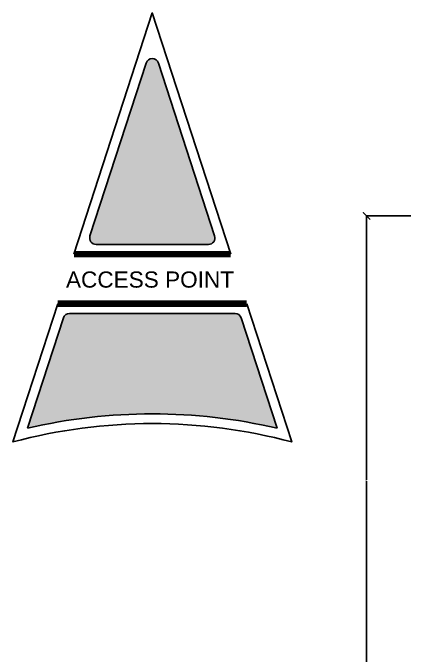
# Model space of a CAD drawing. Header units: inches. Extents: x 1 to 3312, y -950 to 1520.
# Drawn here: x 251.5 to 359.8, y 173.6 to 348.3 of the extents above; entities that cross this region are included whole.
import ezdxf

# ---------------------------------------------------------------- set-up
doc = ezdxf.new("R2010")
doc.units = ezdxf.units.IN
doc.header["$MEASUREMENT"] = 0
doc.styles.get("Standard").update_dxf_attribs({"font": 'arial.ttf'})
doc.dimstyles.get("Standard").update_dxf_attribs({"dimtxt": 0.18, "dimasz": 0.18, "dimexe": 0.18, "dimexo": 0.0625, "dimgap": 0.09, "dimtad": 0, "dimtih": 1, "dimtoh": 1, "dimdec": 4, "dimzin": 0, "dimdsep": 46, "dimtxsty": 'Standard', "dimcen": 0.09, "dimadec": 0, "dimazin": 0, "dimtfac": 1, "dimtdec": 4, "dimtofl": 0, "dimtmove": 0, "dimatfit": 3, "dimfxl": 1, "dimtolj": 1, "dimtzin": 0, "dimarcsym": 0})

# ---------------------------------------------------------------- blocks, each defined once
blk = doc.blocks.new('_ArchTick')
at = {"color": 0, "linetype": 'ByBlock', "const_width": 0.15}
blk.add_lwpolyline([(-0.5, -0.5), (0.5, 0.5)], dxfattribs=at)
blk = doc.blocks.new('*D67')
at = {"color": 0, "lineweight": -2, "transparency": 16777216}
for p, q in [((359.7, 293.07), (347.46, 293.07)), ((347.64, 293.07), (347.64, 221.25)), ((347.64, 149.07), (347.64, 220.89)), ((355.32, 149.07), (347.46, 149.07))]:
    blk.add_line(p, q, dxfattribs=at)
at = {"layer": 'Defpoints', "color": 0, "transparency": 16777216}
for p in [(359.76, 293.07), (347.64, 149.07), (355.39, 149.07)]:
    blk.add_point(p, dxfattribs=at)
at = {"color": 0, "lineweight": -2, "transparency": 16777216, "xscale": 2, "yscale": 2, "zscale": 2}
for p, rotation in [((347.64, 293.07), 90), ((347.64, 149.07), 270)]:
    blk.add_blockref('_ArchTick', p, dxfattribs=dict(at, rotation=rotation))
at = {"color": 0, "transparency": 16777216, "insert": (347.64, 221.07), "char_height": 0.18, "attachment_point": 5}
blk.add_mtext('\\A1;144.0000', dxfattribs=at)

msp = doc.modelspace()

# ---------------------------------------------------------------- hatches: boundary and pattern name
at = {"ltscale": 0.5, "true_color": 0xc7c8ca}
h = msp.add_hatch(color=9, dxfattribs=at)
h.dxf.hatch_style = 1
h.paths.add_polyline_path([(272.44924, 287.58845, 0.509525449), (274.12017, 285.28862), (304.65909, 285.28862, 0.509525449), (306.33002, 287.58845), (291.06056, 334.58303, 0.726542528), (287.7187, 334.58303)])
h.paths.add_polyline_path([(323.31575, 235.31176), (313.56071, 265.3347, 0.324919696), (311.88978, 266.5487), (266.88949, 266.5487, 0.324919696), (265.21856, 265.3347), (255.46351, 235.31176, -0.115430169)])

# ---------------------------------------------------------------- linework, layer by layer
msp.add_lwpolyline([(268.07469, 282.65324), (289.38963, 348.25389), (310.70458, 282.65324)])
at = {"color": 252, "ltscale": 0.5, "true_color": 0x939598}
msp.add_lwpolyline([(287.7187, 334.58303), (272.44924, 287.58845, 0.509525449), (274.12017, 285.28862), (304.65909, 285.28862, 0.509525449), (306.33002, 287.58845), (291.06056, 334.58303, 0.726542528)], format="xyb", close=True, dxfattribs=at)
at = {"const_width": 1.75692}
for points in [[(268.07469, 282.65324), (310.70458, 282.65324)], [(315.08097, 269.18408), (263.69829, 269.18408)]]:
    msp.add_lwpolyline(points, dxfattribs=at)
msp.add_lwpolyline([(263.69829, 269.18408), (251.48523, 231.59614, -0.131814189), (327.29403, 231.59614), (315.08097, 269.18408)], format="xyb")
at = {"color": 252, "ltscale": 0.5, "true_color": 0x939598}
msp.add_lwpolyline([(323.31575, 235.31176), (313.56071, 265.3347, 0.324919696), (311.88978, 266.5487), (266.88949, 266.5487, 0.324919696), (265.21856, 265.3347), (255.46351, 235.31176)], format="xyb", dxfattribs=at)
msp.add_arc((289.38963, 90.31464), 148.91321, 76.8309592, 103.1690408, dxfattribs=at)

# ---------------------------------------------------------------- texts
at = {"insert": (265.9274, 277.93658), "char_height": 4.3923, "attachment_point": 1}
msp.add_mtext_dynamic_manual_height_columns('ACCESS POINT', width=56.8038324, gutter_width=25, heights=[13.37864], dxfattribs=at)

# ---------------------------------------------------------------- dimensions: what is measured, and where the dimension line sits
at = {"color": 0}
dim = msp.add_linear_dim(base=(347.63945, 149.07214), p1=(359.75845, 293.07214), p2=(355.38714, 149.07214), angle=90, dimstyle='Standard', override={"dimasz": 2, "dimblk1": 'ArchTick', "dimblk2": 'ArchTick', "dimsah": 1}, dxfattribs=at)
dim.commit()
dim.dimension.update_dxf_attribs({"geometry": '*D67', "text_midpoint": (347.63945, 221.07214), "dimtype": 160})

doc.saveas('drawing.dxf')
